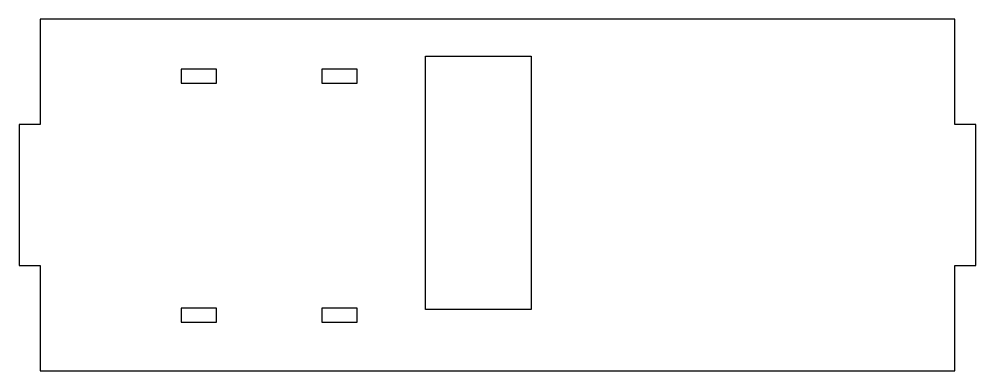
# Model space of a CAD drawing. Header units: millimetres. Extents: x -3 to 133, y -50 to 0.
import ezdxf

# ---------------------------------------------------------------- set-up
doc = ezdxf.new("R2010")
doc.units = ezdxf.units.MM
doc.layers.get('0').update_dxf_attribs({"linetype": 'CONTINUOUS'})

msp = doc.modelspace()

# ---------------------------------------------------------------- linework, layer by layer
for points in [[(130, 0), (0, 0), (0, -15), (-3, -15), (-3, -35), (0, -35), (0, -50), (130, -50), (130, -35), (133, -35), (133, -15), (130, -15)], [(54.78, -5.27), (69.78, -5.27), (69.78, -41.27), (54.78, -41.27)], [(25.04, -7.09), (20.04, -7.09), (20.04, -9.09), (25.04, -9.09)], [(45.04, -7.09), (40.04, -7.09), (40.04, -9.09), (45.04, -9.09)], [(20.04, -43.09), (25.04, -43.09), (25.04, -41.09), (20.04, -41.09)], [(40.04, -43.09), (45.04, -43.09), (45.04, -41.09), (40.04, -41.09)]]:
    msp.add_lwpolyline(points, close=True)

doc.saveas('drawing.dxf')
